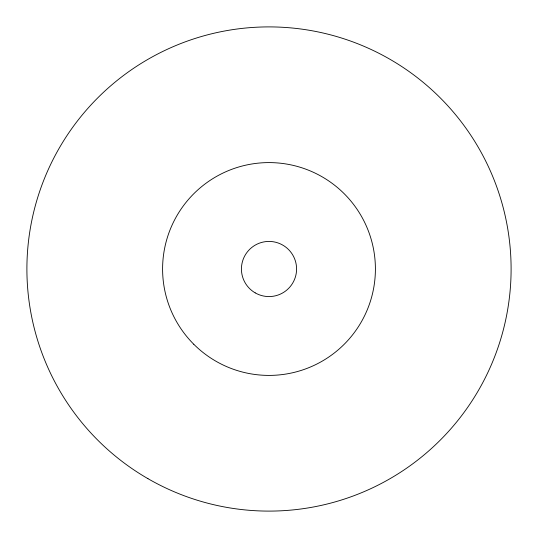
<?xml version="1.0" encoding="UTF-8"?>
<svg xmlns="http://www.w3.org/2000/svg" width="538" height="538" viewBox="0 0 538 538"><rect width="100%" height="100%" fill="white"/><g stroke="black" fill="none" stroke-linecap="round" stroke-linejoin="round"><path stroke-width="0.81" d="M147.95 478.665A242.1 242.1 0 0 0 511.1 269A242.1 242.1 0 0 0 147.95 59.335A242.1 242.1 0 0 0 147.95 478.665M193.761 344.239A106.403 106.403 0 0 0 371.778 296.539A106.403 106.403 0 0 0 241.461 166.222A106.403 106.403 0 0 0 193.761 344.239M255.214 292.88A27.579 27.579 0 0 0 296.579 269A27.579 27.579 0 0 0 255.214 245.12A27.579 27.579 0 0 0 255.214 292.88"/></g></svg>
